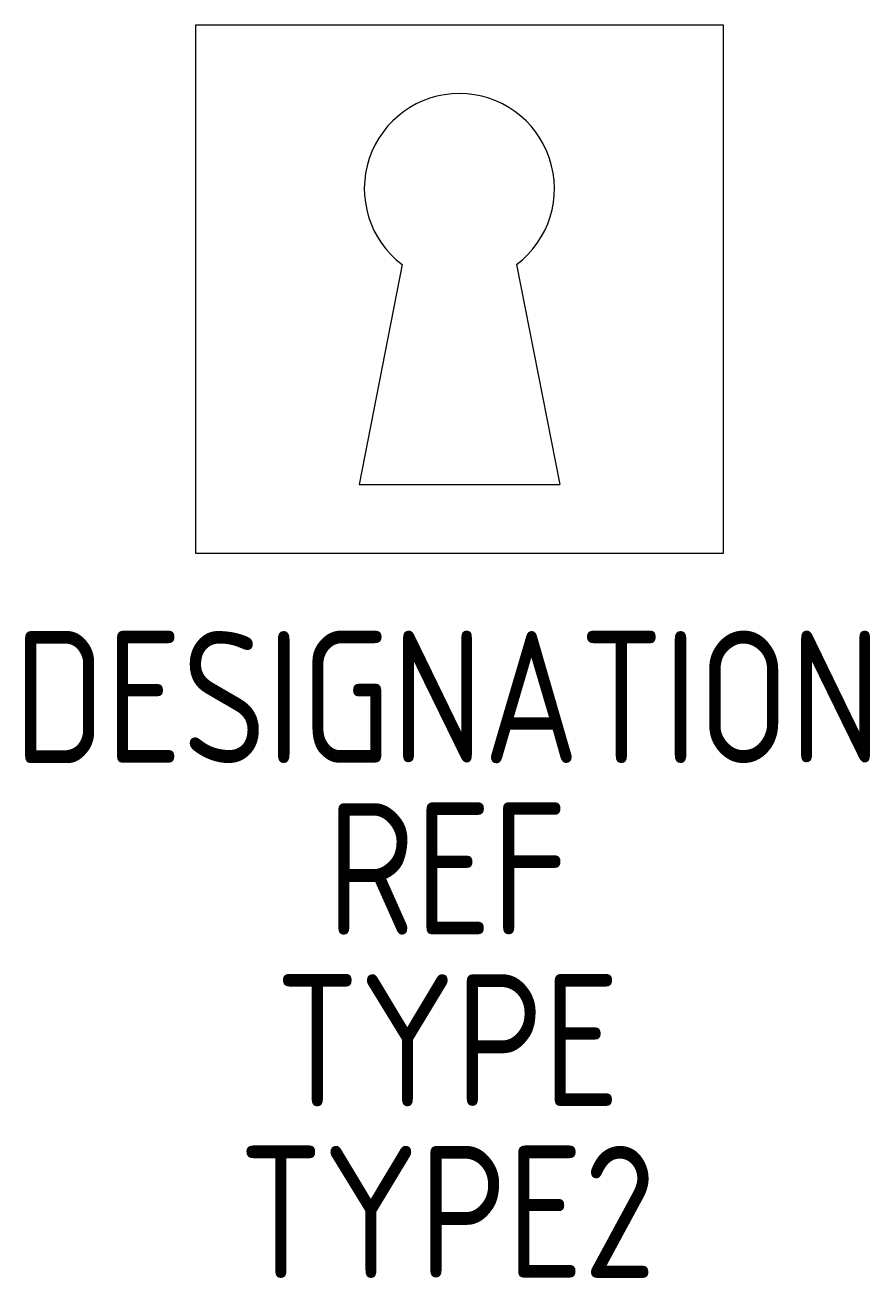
# Model space of a CAD drawing. Header units: millimetres. Extents: x -3.2 to 12.8, y -23.7 to 0.
import ezdxf
from ezdxf.enums import TextEntityAlignment as Align

# ---------------------------------------------------------------- set-up
doc = ezdxf.new("R2010")
doc.units = ezdxf.units.MM
for name, color, linetype in [('SYMB_FIL_FIN', 1, 'Continuous'), ('SYMB_TXT_NOM', 3, 'Continuous'), ('SYMBOLE', 3, 'Continuous')]:
    doc.layers.add(name, color=color, linetype=linetype)
doc.styles.add('NET2_5', font='isocp.shx', dxfattribs={"width": 0.9, "height": 2.5})

msp = doc.modelspace()

# ---------------------------------------------------------------- linework, layer by layer
at = {"layer": 'SYMB_FIL_FIN'}
for p, q in [((3.917, -4.535), (3.1, -8.7)), ((6.083, -4.535), (6.9, -8.7)), ((3.1, -8.7), (6.9, -8.7))]:
    msp.add_line(p, q, dxfattribs=at)
msp.add_arc((5, -3.098), 1.8, 307.0017, 232.9983, dxfattribs=at)
at = {"layer": 'SYMBOLE'}
msp.add_lwpolyline([(0, -10), (10, -10), (10, 0), (0, 0)], close=True, dxfattribs=at)

# ---------------------------------------------------------------- texts
at = {"layer": 'SYMB_TXT_NOM', "style": 'NET2_5', "width": 0.9, "flags": 8}
for tag, text, p in [('DESIGNATION', 'S?', (4.775, -13.974)), ('REF', '', (4.775, -17.224)), ('TYPE', '', (4.775, -20.474)), ('TYPE2', '', (4.775, -23.724))]:
    msp.add_attdef(tag, text=text, height=2.5, dxfattribs=at).set_placement(p, align=Align.CENTER)

doc.saveas('drawing.dxf')
